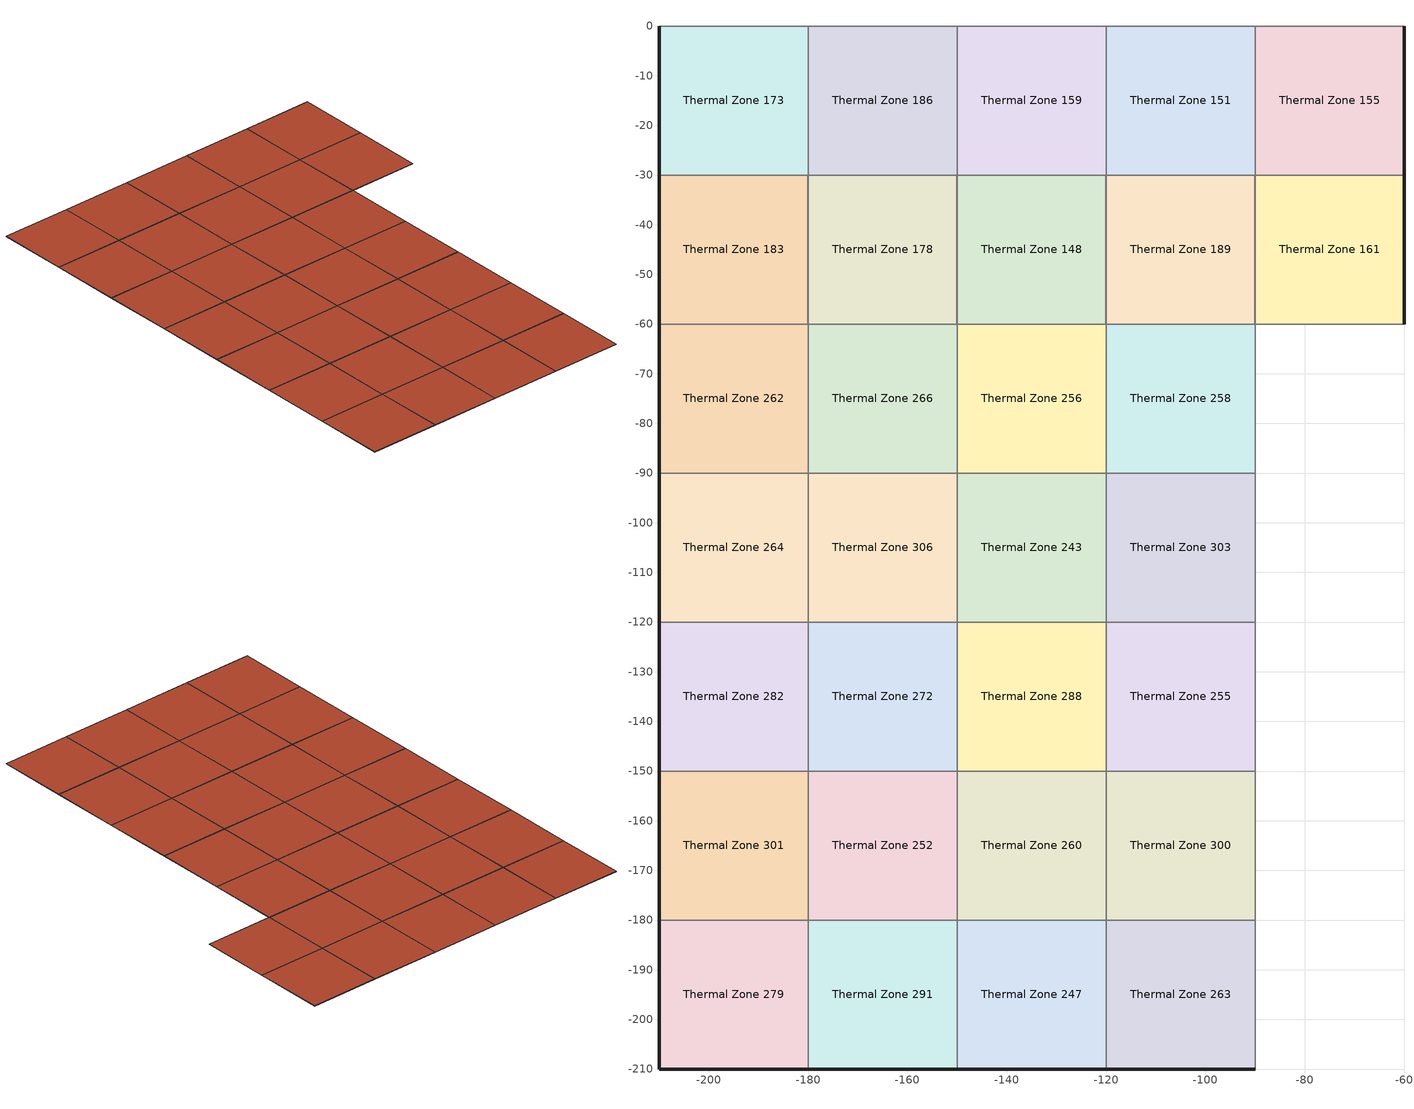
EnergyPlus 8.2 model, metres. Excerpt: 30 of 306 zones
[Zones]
Thermal Zone 148
 floor ground (ASHRAE 90.1-2004 ExtWall Mass ClimateZone 6): -150,-30 -120,-30 -120,-60 -150,-60 z-0.1
 wall to Thermal Zone 159 (ASHRAE 90.1-2004 ExtWall Mass ClimateZone 6 Reversed): -120,-30 -150,-30 z-0.1:0
 wall to Thermal Zone 189 (ASHRAE 90.1-2004 ExtWall Mass ClimateZone 6): -120,-60 -120,-30 z-0.1:0
 wall to Thermal Zone 256 (ASHRAE 90.1-2004 ExtWall Mass ClimateZone 6): -150,-60 -120,-60 z-0.1:0
 wall to Thermal Zone 178 (ASHRAE 90.1-2004 ExtWall Mass ClimateZone 6 Reversed): -150,-30 -150,-60 z-0.1:0
 roof outside (ASHRAE 90.1-2004 ExtWall Mass ClimateZone 6): -150,-60 -120,-60 -120,-30 -150,-30 z0
Thermal Zone 151
 floor ground (ASHRAE 90.1-2004 ExtWall Mass ClimateZone 6): -120,0 -90,0 -90,-30 -120,-30 z-0.1
 wall to Thermal Zone 182 (ASHRAE 90.1-2004 ExtWall Mass ClimateZone 6 Reversed): -90,0 -120,0 z-0.1:0
 wall to Thermal Zone 155 (ASHRAE 90.1-2004 ExtWall Mass ClimateZone 6): -90,-30 -90,0 z-0.1:0
 wall to Thermal Zone 189 (ASHRAE 90.1-2004 ExtWall Mass ClimateZone 6): -120,-30 -90,-30 z-0.1:0
 wall to Thermal Zone 159 (ASHRAE 90.1-2004 ExtWall Mass ClimateZone 6 Reversed): -120,0 -120,-30 z-0.1:0
 roof outside (ASHRAE 90.1-2004 ExtWall Mass ClimateZone 6): -120,-30 -90,-30 -90,0 -120,0 z0
Thermal Zone 155
 floor ground (ASHRAE 90.1-2004 ExtWall Mass ClimateZone 6): -90,0 -60,0 -60,-30 -90,-30 z-0.1
 wall outside (ASHRAE 90.1-2004 ExtWall Mass ClimateZone 6): -60,-30 -60,0 z-0.1:0
 wall to Thermal Zone 150 (ASHRAE 90.1-2004 ExtWall Mass ClimateZone 6 Reversed): -60,0 -90,0 z-0.1:0
 wall to Thermal Zone 161 (ASHRAE 90.1-2004 ExtWall Mass ClimateZone 6): -90,-30 -60,-30 z-0.1:0
 roof outside (ASHRAE 90.1-2004 ExtWall Mass ClimateZone 6): -90,-30 -60,-30 -60,0 -90,0 z0
Thermal Zone 159
 floor ground (ASHRAE 90.1-2004 ExtWall Mass ClimateZone 6): -150,0 -120,0 -120,-30 -150,-30 z-0.1
 wall to Thermal Zone 171 (ASHRAE 90.1-2004 ExtWall Mass ClimateZone 6 Reversed): -120,0 -150,0 z-0.1:0
 wall to Thermal Zone 186 (ASHRAE 90.1-2004 ExtWall Mass ClimateZone 6 Reversed): -150,0 -150,-30 z-0.1:0
 roof outside (ASHRAE 90.1-2004 ExtWall Mass ClimateZone 6): -150,-30 -120,-30 -120,0 -150,0 z0
Thermal Zone 161
 floor ground (ASHRAE 90.1-2004 ExtWall Mass ClimateZone 6): -90,-30 -60,-30 -60,-60 -90,-60 z-0.1
 wall outside (ASHRAE 90.1-2004 ExtWall Mass ClimateZone 6): -60,-60 -60,-30 z-0.1:0
 wall to Thermal Zone 277 (ASHRAE 90.1-2004 ExtWall Mass ClimateZone 6): -90,-60 -60,-60 z-0.1:0
 wall to Thermal Zone 189 (ASHRAE 90.1-2004 ExtWall Mass ClimateZone 6 Reversed): -90,-30 -90,-60 z-0.1:0
 roof outside (ASHRAE 90.1-2004 ExtWall Mass ClimateZone 6): -90,-60 -60,-60 -60,-30 -90,-30 z0
Thermal Zone 173
 floor ground (ASHRAE 90.1-2004 ExtWall Mass ClimateZone 6): -210,0 -180,0 -180,-30 -210,-30 z-0.1
 wall outside (ASHRAE 90.1-2004 ExtWall Mass ClimateZone 6): -210,0 -210,-30 z-0.1:0
 wall to Thermal Zone 190 (ASHRAE 90.1-2004 ExtWall Mass ClimateZone 6 Reversed): -180,0 -210,0 z-0.1:0
 wall to Thermal Zone 186 (ASHRAE 90.1-2004 ExtWall Mass ClimateZone 6): -180,-30 -180,0 z-0.1:0
 wall to Thermal Zone 183 (ASHRAE 90.1-2004 ExtWall Mass ClimateZone 6): -210,-30 -180,-30 z-0.1:0
 roof outside (ASHRAE 90.1-2004 ExtWall Mass ClimateZone 6): -210,-30 -180,-30 -180,0 -210,0 z0
Thermal Zone 178
 floor ground (ASHRAE 90.1-2004 ExtWall Mass ClimateZone 6): -180,-30 -150,-30 -150,-60 -180,-60 z-0.1
 wall to Thermal Zone 186 (ASHRAE 90.1-2004 ExtWall Mass ClimateZone 6 Reversed): -150,-30 -180,-30 z-0.1:0
 wall to Thermal Zone 266 (ASHRAE 90.1-2004 ExtWall Mass ClimateZone 6): -180,-60 -150,-60 z-0.1:0
 wall to Thermal Zone 183 (ASHRAE 90.1-2004 ExtWall Mass ClimateZone 6 Reversed): -180,-30 -180,-60 z-0.1:0
 roof outside (ASHRAE 90.1-2004 ExtWall Mass ClimateZone 6): -180,-60 -150,-60 -150,-30 -180,-30 z0
Thermal Zone 183
 floor ground (ASHRAE 90.1-2004 ExtWall Mass ClimateZone 6): -210,-30 -180,-30 -180,-60 -210,-60 z-0.1
 wall outside (ASHRAE 90.1-2004 ExtWall Mass ClimateZone 6): -210,-30 -210,-60 z-0.1:0
 wall to Thermal Zone 262 (ASHRAE 90.1-2004 ExtWall Mass ClimateZone 6): -210,-60 -180,-60 z-0.1:0
 roof outside (ASHRAE 90.1-2004 ExtWall Mass ClimateZone 6): -210,-60 -180,-60 -180,-30 -210,-30 z0
Thermal Zone 186
 floor ground (ASHRAE 90.1-2004 ExtWall Mass ClimateZone 6): -180,0 -150,0 -150,-30 -180,-30 z-0.1
 wall to Thermal Zone 160 (ASHRAE 90.1-2004 ExtWall Mass ClimateZone 6 Reversed): -150,0 -180,0 z-0.1:0
 roof outside (ASHRAE 90.1-2004 ExtWall Mass ClimateZone 6): -180,-30 -150,-30 -150,0 -180,0 z0
Thermal Zone 189
 floor ground (ASHRAE 90.1-2004 ExtWall Mass ClimateZone 6): -120,-30 -90,-30 -90,-60 -120,-60 z-0.1
 wall to Thermal Zone 258 (ASHRAE 90.1-2004 ExtWall Mass ClimateZone 6): -120,-60 -90,-60 z-0.1:0
 roof outside (ASHRAE 90.1-2004 ExtWall Mass ClimateZone 6): -120,-60 -90,-60 -90,-30 -120,-30 z0
Thermal Zone 243
 floor ground (ASHRAE 90.1-2004 ExtWall Mass ClimateZone 6): -150,-90 -120,-90 -120,-120 -150,-120 z-0.1
 wall to Thermal Zone 256 (ASHRAE 90.1-2004 ExtWall Mass ClimateZone 6 Reversed): -120,-90 -150,-90 z-0.1:0
 wall to Thermal Zone 303 (ASHRAE 90.1-2004 ExtWall Mass ClimateZone 6): -120,-120 -120,-90 z-0.1:0
 wall to Thermal Zone 288 (ASHRAE 90.1-2004 ExtWall Mass ClimateZone 6): -150,-120 -120,-120 z-0.1:0
 wall to Thermal Zone 306 (ASHRAE 90.1-2004 ExtWall Mass ClimateZone 6 Reversed): -150,-90 -150,-120 z-0.1:0
 roof outside (ASHRAE 90.1-2004 ExtWall Mass ClimateZone 6): -150,-120 -120,-120 -120,-90 -150,-90 z0
Thermal Zone 247
 floor ground (ASHRAE 90.1-2004 ExtWall Mass ClimateZone 6): -150,-180 -120,-180 -120,-210 -150,-210 z-0.1
 wall outside (ASHRAE 90.1-2004 ExtWall Mass ClimateZone 6): -150,-210 -120,-210 z-0.1:0
 wall to Thermal Zone 260 (ASHRAE 90.1-2004 ExtWall Mass ClimateZone 6 Reversed): -120,-180 -150,-180 z-0.1:0
 wall to Thermal Zone 263 (ASHRAE 90.1-2004 ExtWall Mass ClimateZone 6): -120,-210 -120,-180 z-0.1:0
 wall to Thermal Zone 291 (ASHRAE 90.1-2004 ExtWall Mass ClimateZone 6 Reversed): -150,-180 -150,-210 z-0.1:0
 roof outside (ASHRAE 90.1-2004 ExtWall Mass ClimateZone 6): -150,-210 -120,-210 -120,-180 -150,-180 z0
Thermal Zone 252
 floor ground (ASHRAE 90.1-2004 ExtWall Mass ClimateZone 6): -180,-150 -150,-150 -150,-180 -180,-180 z-0.1
 wall to Thermal Zone 272 (ASHRAE 90.1-2004 ExtWall Mass ClimateZone 6 Reversed): -150,-150 -180,-150 z-0.1:0
 wall to Thermal Zone 260 (ASHRAE 90.1-2004 ExtWall Mass ClimateZone 6): -150,-180 -150,-150 z-0.1:0
 wall to Thermal Zone 291 (ASHRAE 90.1-2004 ExtWall Mass ClimateZone 6): -180,-180 -150,-180 z-0.1:0
 wall to Thermal Zone 301 (ASHRAE 90.1-2004 ExtWall Mass ClimateZone 6 Reversed): -180,-150 -180,-180 z-0.1:0
 roof outside (ASHRAE 90.1-2004 ExtWall Mass ClimateZone 6): -180,-180 -150,-180 -150,-150 -180,-150 z0
Thermal Zone 255
 floor ground (ASHRAE 90.1-2004 ExtWall Mass ClimateZone 6): -120,-120 -90,-120 -90,-150 -120,-150 z-0.1
 wall to Thermal Zone 303 (ASHRAE 90.1-2004 ExtWall Mass ClimateZone 6 Reversed): -90,-120 -120,-120 z-0.1:0
 wall to Thermal Zone 273 (ASHRAE 90.1-2004 ExtWall Mass ClimateZone 6): -90,-150 -90,-120 z-0.1:0
 wall to Thermal Zone 300 (ASHRAE 90.1-2004 ExtWall Mass ClimateZone 6): -120,-150 -90,-150 z-0.1:0
 wall to Thermal Zone 288 (ASHRAE 90.1-2004 ExtWall Mass ClimateZone 6 Reversed): -120,-120 -120,-150 z-0.1:0
 roof outside (ASHRAE 90.1-2004 ExtWall Mass ClimateZone 6): -120,-150 -90,-150 -90,-120 -120,-120 z0
Thermal Zone 256
 floor ground (ASHRAE 90.1-2004 ExtWall Mass ClimateZone 6): -150,-60 -120,-60 -120,-90 -150,-90 z-0.1
 wall to Thermal Zone 258 (ASHRAE 90.1-2004 ExtWall Mass ClimateZone 6): -120,-90 -120,-60 z-0.1:0
 wall to Thermal Zone 266 (ASHRAE 90.1-2004 ExtWall Mass ClimateZone 6 Reversed): -150,-60 -150,-90 z-0.1:0
 roof outside (ASHRAE 90.1-2004 ExtWall Mass ClimateZone 6): -150,-90 -120,-90 -120,-60 -150,-60 z0
Thermal Zone 258
 floor ground (ASHRAE 90.1-2004 ExtWall Mass ClimateZone 6): -120,-60 -90,-60 -90,-90 -120,-90 z-0.1
 wall to Thermal Zone 277 (ASHRAE 90.1-2004 ExtWall Mass ClimateZone 6): -90,-90 -90,-60 z-0.1:0
 wall to Thermal Zone 303 (ASHRAE 90.1-2004 ExtWall Mass ClimateZone 6): -120,-90 -90,-90 z-0.1:0
 roof outside (ASHRAE 90.1-2004 ExtWall Mass ClimateZone 6): -120,-90 -90,-90 -90,-60 -120,-60 z0
Thermal Zone 260
 floor ground (ASHRAE 90.1-2004 ExtWall Mass ClimateZone 6): -150,-150 -120,-150 -120,-180 -150,-180 z-0.1
 wall to Thermal Zone 288 (ASHRAE 90.1-2004 ExtWall Mass ClimateZone 6 Reversed): -120,-150 -150,-150 z-0.1:0
 wall to Thermal Zone 300 (ASHRAE 90.1-2004 ExtWall Mass ClimateZone 6): -120,-180 -120,-150 z-0.1:0
 roof outside (ASHRAE 90.1-2004 ExtWall Mass ClimateZone 6): -150,-180 -120,-180 -120,-150 -150,-150 z0
Thermal Zone 262
 floor ground (ASHRAE 90.1-2004 ExtWall Mass ClimateZone 6): -210,-60 -180,-60 -180,-90 -210,-90 z-0.1
 wall outside (ASHRAE 90.1-2004 ExtWall Mass ClimateZone 6): -210,-60 -210,-90 z-0.1:0
 wall to Thermal Zone 266 (ASHRAE 90.1-2004 ExtWall Mass ClimateZone 6): -180,-90 -180,-60 z-0.1:0
 wall to Thermal Zone 264 (ASHRAE 90.1-2004 ExtWall Mass ClimateZone 6): -210,-90 -180,-90 z-0.1:0
 roof outside (ASHRAE 90.1-2004 ExtWall Mass ClimateZone 6): -210,-90 -180,-90 -180,-60 -210,-60 z0
Thermal Zone 263
 floor ground (ASHRAE 90.1-2004 ExtWall Mass ClimateZone 6): -120,-180 -90,-180 -90,-210 -120,-210 z-0.1
 wall outside (ASHRAE 90.1-2004 ExtWall Mass ClimateZone 6): -120,-210 -90,-210 z-0.1:0
 wall to Thermal Zone 300 (ASHRAE 90.1-2004 ExtWall Mass ClimateZone 6 Reversed): -90,-180 -120,-180 z-0.1:0
 wall to Thermal Zone 267 (ASHRAE 90.1-2004 ExtWall Mass ClimateZone 6): -90,-210 -90,-180 z-0.1:0
 roof outside (ASHRAE 90.1-2004 ExtWall Mass ClimateZone 6): -120,-210 -90,-210 -90,-180 -120,-180 z0
Thermal Zone 264
 floor ground (ASHRAE 90.1-2004 ExtWall Mass ClimateZone 6): -210,-90 -180,-90 -180,-120 -210,-120 z-0.1
 wall outside (ASHRAE 90.1-2004 ExtWall Mass ClimateZone 6): -210,-90 -210,-120 z-0.1:0
 wall to Thermal Zone 306 (ASHRAE 90.1-2004 ExtWall Mass ClimateZone 6): -180,-120 -180,-90 z-0.1:0
 wall to Thermal Zone 282 (ASHRAE 90.1-2004 ExtWall Mass ClimateZone 6): -210,-120 -180,-120 z-0.1:0
 roof outside (ASHRAE 90.1-2004 ExtWall Mass ClimateZone 6): -210,-120 -180,-120 -180,-90 -210,-90 z0
Thermal Zone 266
 floor ground (ASHRAE 90.1-2004 ExtWall Mass ClimateZone 6): -180,-60 -150,-60 -150,-90 -180,-90 z-0.1
 wall to Thermal Zone 306 (ASHRAE 90.1-2004 ExtWall Mass ClimateZone 6): -180,-90 -150,-90 z-0.1:0
 roof outside (ASHRAE 90.1-2004 ExtWall Mass ClimateZone 6): -180,-90 -150,-90 -150,-60 -180,-60 z0
Thermal Zone 272
 floor ground (ASHRAE 90.1-2004 ExtWall Mass ClimateZone 6): -180,-120 -150,-120 -150,-150 -180,-150 z-0.1
 wall to Thermal Zone 306 (ASHRAE 90.1-2004 ExtWall Mass ClimateZone 6 Reversed): -150,-120 -180,-120 z-0.1:0
 wall to Thermal Zone 288 (ASHRAE 90.1-2004 ExtWall Mass ClimateZone 6): -150,-150 -150,-120 z-0.1:0
 wall to Thermal Zone 282 (ASHRAE 90.1-2004 ExtWall Mass ClimateZone 6 Reversed): -180,-120 -180,-150 z-0.1:0
 roof outside (ASHRAE 90.1-2004 ExtWall Mass ClimateZone 6): -180,-150 -150,-150 -150,-120 -180,-120 z0
Thermal Zone 279
 floor ground (ASHRAE 90.1-2004 ExtWall Mass ClimateZone 6): -210,-180 -180,-180 -180,-210 -210,-210 z-0.1
 wall outside (ASHRAE 90.1-2004 ExtWall Mass ClimateZone 6): -210,-180 -210,-210 -180,-210 z-0.1:0
 wall to Thermal Zone 301 (ASHRAE 90.1-2004 ExtWall Mass ClimateZone 6 Reversed): -180,-180 -210,-180 z-0.1:0
 wall to Thermal Zone 291 (ASHRAE 90.1-2004 ExtWall Mass ClimateZone 6): -180,-210 -180,-180 z-0.1:0
 roof outside (ASHRAE 90.1-2004 ExtWall Mass ClimateZone 6): -210,-210 -180,-210 -180,-180 -210,-180 z0
Thermal Zone 282
 floor ground (ASHRAE 90.1-2004 ExtWall Mass ClimateZone 6): -210,-120 -180,-120 -180,-150 -210,-150 z-0.1
 wall outside (ASHRAE 90.1-2004 ExtWall Mass ClimateZone 6): -210,-120 -210,-150 z-0.1:0
 wall to Thermal Zone 301 (ASHRAE 90.1-2004 ExtWall Mass ClimateZone 6): -210,-150 -180,-150 z-0.1:0
 roof outside (ASHRAE 90.1-2004 ExtWall Mass ClimateZone 6): -210,-150 -180,-150 -180,-120 -210,-120 z0
Thermal Zone 288
 floor ground (ASHRAE 90.1-2004 ExtWall Mass ClimateZone 6): -150,-120 -120,-120 -120,-150 -150,-150 z-0.1
 roof outside (ASHRAE 90.1-2004 ExtWall Mass ClimateZone 6): -150,-150 -120,-150 -120,-120 -150,-120 z0
Thermal Zone 291
 floor ground (ASHRAE 90.1-2004 ExtWall Mass ClimateZone 6): -180,-180 -150,-180 -150,-210 -180,-210 z-0.1
 wall outside (ASHRAE 90.1-2004 ExtWall Mass ClimateZone 6): -180,-210 -150,-210 z-0.1:0
 roof outside (ASHRAE 90.1-2004 ExtWall Mass ClimateZone 6): -180,-210 -150,-210 -150,-180 -180,-180 z0
Thermal Zone 300
 floor ground (ASHRAE 90.1-2004 ExtWall Mass ClimateZone 6): -120,-150 -90,-150 -90,-180 -120,-180 z-0.1
 wall to Thermal Zone 281 (ASHRAE 90.1-2004 ExtWall Mass ClimateZone 6): -90,-180 -90,-150 z-0.1:0
 roof outside (ASHRAE 90.1-2004 ExtWall Mass ClimateZone 6): -120,-180 -90,-180 -90,-150 -120,-150 z0
Thermal Zone 301
 floor ground (ASHRAE 90.1-2004 ExtWall Mass ClimateZone 6): -210,-150 -180,-150 -180,-180 -210,-180 z-0.1
 wall outside (ASHRAE 90.1-2004 ExtWall Mass ClimateZone 6): -210,-150 -210,-180 z-0.1:0
 roof outside (ASHRAE 90.1-2004 ExtWall Mass ClimateZone 6): -210,-180 -180,-180 -180,-150 -210,-150 z0
Thermal Zone 303
 floor ground (ASHRAE 90.1-2004 ExtWall Mass ClimateZone 6): -120,-90 -90,-90 -90,-120 -120,-120 z-0.1
 wall to Thermal Zone 276 (ASHRAE 90.1-2004 ExtWall Mass ClimateZone 6): -90,-120 -90,-90 z-0.1:0
 roof outside (ASHRAE 90.1-2004 ExtWall Mass ClimateZone 6): -120,-120 -90,-120 -90,-90 -120,-90 z0
Thermal Zone 306
 floor ground (ASHRAE 90.1-2004 ExtWall Mass ClimateZone 6): -180,-90 -150,-90 -150,-120 -180,-120 z-0.1
 roof outside (ASHRAE 90.1-2004 ExtWall Mass ClimateZone 6): -180,-120 -150,-120 -150,-90 -180,-90 z0
[Building]
Building 1: North Axis {deg}=0; Solar Distribution=FullExteriorWithReflections
[Material] Thermal Absorptance=0.9
Name | Roughness | Thickness {m} | Conductivity {W/m-K} | Density {kg/m3} | Specific Heat {J/kg-K} | Solar Absorptance | Visible Absorptance
1/2IN Gypsum | Smooth | 0.0127 | 0.16 | 784.9 | 830 | 0.4 | 0.4
1IN Stucco | Smooth | 0.0253 | 0.6918 | 1858 | 837 | 0.92 | 0.92
8IN CONCRETE HW RefBldg | Rough | 0.2032 | 1.311 | 2240 | 836.8 | 0.7 | 0.7
Mass NonRes Wall Insulation-1.69 | MediumRough | 0.0623673 | 0.049 | 265 | 836.8 | 0.7 | 0.7
[Construction]
ASHRAE 90.1-2004 ExtWall Mass ClimateZone 6: 1IN Stucco, 8IN CONCRETE HW RefBldg, Mass NonRes Wall Insulation-1.69, 1/2IN Gypsum
ASHRAE 90.1-2004 ExtWall Mass ClimateZone 6 Reversed: 1/2IN Gypsum, Mass NonRes Wall Insulation-1.69, 8IN CONCRETE HW RefBldg, 1IN Stucco
[Zone]
Thermal Zone 148; Thermal Zone 151; Thermal Zone 155; Thermal Zone 159; Thermal Zone 161; Thermal Zone 173; Thermal Zone 178; Thermal Zone 183; Thermal Zone 186; Thermal Zone 189; Thermal Zone 243; Thermal Zone 247; Thermal Zone 252; Thermal Zone 255; Thermal Zone 256; Thermal Zone 258; Thermal Zone 260; Thermal Zone 262; Thermal Zone 263; Thermal Zone 264; Thermal Zone 266; Thermal Zone 272; Thermal Zone 279; Thermal Zone 282; Thermal Zone 288; Thermal Zone 291; Thermal Zone 300; Thermal Zone 301; Thermal Zone 303; Thermal Zone 306
